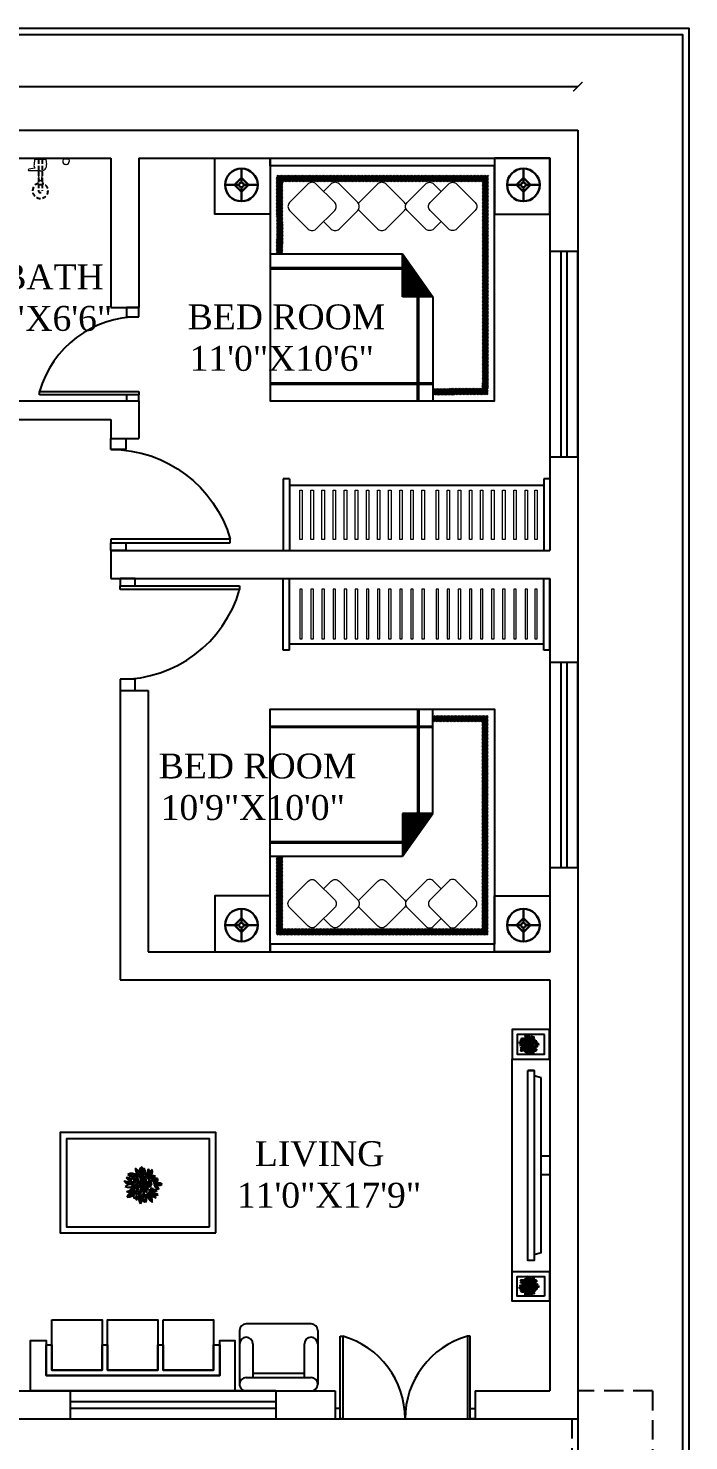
# Model space of a CAD drawing. Extents: x 96075 to 96623, y -24598 to -23897.
# Drawn here: x 96410.8 to 96622.9, y -24350.8 to -23897.1 of the extents above; entities that cross this region are included whole.
import ezdxf

# ---------------------------------------------------------------- set-up
doc = ezdxf.new("R2010")
doc.units = 0
doc.header["$LTSCALE"] = 5
doc.header["$MEASUREMENT"] = 0
doc.header["$PDMODE"] = 34
doc.linetypes.add('HIDDEN', pattern=[0.375, 0.25, -0.125])
doc.linetypes.add('HIDDEN2', pattern=[4.7625, 3.175, -1.5875])
doc.layers.get('0').update_dxf_attribs({"linetype": 'CONTINUOUS'})
doc.layers.get('DEFPOINTS').update_dxf_attribs({"linetype": 'CONTINUOUS'})
for name, color, linetype, lineweight in [('Dw', 1, 'CONTINUOUS', 13), ('HAT', 8, 'CONTINUOUS', 9), ('hat1', 251, 'CONTINUOUS', 5), ('HID', 142, 'HIDDEN', 5), ('STAIRS', 13, 'CONTINUOUS', 15), ('WALL', 24, 'CONTINUOUS', 30)]:
    doc.layers.add(name, color=color, linetype=linetype, lineweight=lineweight)
for name, color, linetype in [('FURN', 37, 'CONTINUOUS'), ('hatch', 253, 'CONTINUOUS'), ('landscape', 61, 'CONTINUOUS'), ('text', 100, 'CONTINUOUS'), ('wall-p', 142, 'CONTINUOUS'), ('WIN', 234, 'CONTINUOUS')]:
    doc.layers.add(name, color=color, linetype=linetype)
doc.styles.add('ARCH', font='')
doc.styles.get("Standard").update_dxf_attribs({"font": ''})
doc.styles.get('ARCH').set_extended_font_data('Architecture')
doc.styles.get('Standard').set_extended_font_data('Century Gothic')
doc.dimstyles.new('ELE', dxfattribs={"dimtxt": 7, "dimasz": 3, "dimexe": 0.18, "dimexo": 0.0625, "dimgap": 0.09, "dimtad": 0, "dimzin": 0, "dimdsep": 46, "dimlunit": 4, "dimtxsty": 'Standard', "dimblk": 'ARCHTICK', "dimcen": 0.09, "dimse1": 1, "dimse2": 1, "dimclrd": 256, "dimclrt": 256, "dimadec": 0, "dimazin": 0, "dimtfac": 1, "dimtofl": 0, "dimtmove": 1, "dimatfit": 3, "dimfxl": 0.18, "dimtolj": 1, "dimtzin": 0, "dimlwd": -1, "dimarcsym": 0})

# ---------------------------------------------------------------- blocks, each defined once
blk = doc.blocks.new('A$C3DF5239B')
at = {"layer": 'landscape'}
h = blk.add_hatch(dxfattribs=at)
h.set_pattern_fill('ANSI31', color=256, scale=0.05, style=0)
h.set_pattern_definition([(45, (-1.272105, -0.3054655), (-0.004419417, 0.004419417), [])])
h.paths.add_polyline_path([(-0.848, 0.384, 0.236282), (-0.952, 0.635, 0.236282)])
h.paths.add_polyline_path([(-0.918, 0.444, 0.290628), (-1.161, 0.477, 0.290628)])
h.paths.add_polyline_path([(-1.062, 0.342, 0.265719), (-1.209, 0.39, 0.265719)])
h.paths.add_polyline_path([(-1.095, 0.216, 0.21311), (-1.272, 0.303, 0.21311)])
h.paths.add_polyline_path([(-1.011, 0.201, 0.209633), (-1.134, 0.324, 0.209633)])
h.paths.add_polyline_path([(-0.96, 0.111, 0.271534), (-1.128, 0.063, 0.271534)])
h.paths.add_polyline_path([(-1.209, 0.021, 0.102488), (-1.093, 0, -0.10541), (-1.01, 0.014, 0.018052), (-0.99, 0.021, 0.194763)])
h.paths.add_polyline_path([(-1.209, -0.123, 0.361284), (-0.99, 0.012, 0.024701), (-1.01, 0.014, -0.072299), (-1.093, 0, 0.220444)])
h.paths.add_polyline_path([(-0.823, -0.189, -0.046564), (-0.836, -0.15, 0.072445), (-0.858, -0.117, 0.391074), (-0.858, -0.305, 0.229731)])
h.paths.add_polyline_path([(-0.841, -0.09, 0.067921), (-0.836, -0.15, -0.074796), (-0.823, -0.189, 0.134159), (-0.751, -0.281, 0.252904)])
h.paths.add_polyline_path([(-0.679, -0.069, 0.190107), (-0.724, -0.281, 0.190107)])
h.paths.add_polyline_path([(-0.544, -0.284, 0.314398), (-0.653, -0.046, 0.314398)])
h.paths.add_polyline_path([(-0.563, -0.055, -0.037323), (-0.519, -0.083, 0.129374), (-0.376, -0.096, 0.175406)])
h.paths.add_polyline_path([(-0.454, -0.033, 0.287265), (-0.619, 0.027, 0.287265)])
h.paths.add_polyline_path([(-0.607, 0.045, 0.245454), (-0.493, 0.063, 0.245454)])
h.paths.add_polyline_path([(-0.403, 0.015, 0.290415), (-0.49, 0.039, 0.290415)])
h.paths.add_polyline_path([(-0.352, 0.054, 0.248111), (-0.478, 0.174, 0.248111)])
h.paths.add_polyline_path([(-0.472, 0.19, 0.297781), (-0.262, 0.18, 0.297781)])
h.paths.add_polyline_path([(-0.475, 0.204, 0.549808), (-0.379, 0.339, 0.549808)])
h.paths.add_polyline_path([(-0.433, 0.399, 0.299202), (-0.605, 0.371, 0.299202)])
h.paths.add_polyline_path([(-0.613, 0.452, 0.1023), (-0.616, 0.375, 0.341288), (-0.508, 0.579, 0.152567), (-0.592, 0.504, -0.089408)])
h.paths.add_polyline_path([(-0.628, 0.432, 0.03785), (-0.613, 0.452, -0.075692), (-0.592, 0.504, 0.164666), (-0.604, 0.606, 0.298636)])
h.paths.add_polyline_path([(-0.7, 0.522, 0.243055), (-0.625, 0.342, 0.243055)])
h.paths.add_polyline_path([(-0.724, 0.624, 0.428936), (-0.751, 0.453, 0.428936)])
h.paths.add_polyline_path([(-0.781, 0.666, 0.364082), (-0.844, 0.489, 0.364082)])
h.paths.add_polyline_path([(-0.523, 0.201, 0.378763), (-0.631, 0.192, 0.378763)])
h.paths.add_polyline_path([(-0.582, 0.256, -0.032946), (-0.585, 0.241, 0.274039), (-0.481, 0.333, 0.247698)])
h.paths.add_polyline_path([(-0.742, 0.363, 0.403257), (-0.787, 0.456, 0.403257)])
h.paths.add_polyline_path([(-0.751, 0.354, 0.20419), (-0.826, 0.381, 0.20419)])
h.paths.add_polyline_path([(-0.73, 0.363, 0.302607), (-0.712, 0.429, 0.302607)])
h.paths.add_polyline_path([(-0.906, 0.303, 0.247085), (-1.071, 0.396, 0.247085)])
h.paths.add_polyline_path([(-0.96, 0.258, 0.307451), (-1.041, 0.27, 0.307451)])
h.paths.add_polyline_path([(-0.897, 0.108, 0.244188), (-0.951, 0.003, 0.244188)])
h.paths.add_polyline_path([(-0.906, 0.117, 0.243415), (-1.026, 0.159, 0.243415)])
h.paths.add_polyline_path([(-0.844, -0.063, 0.271887), (-0.866, 0.01, 0.271887)])
h.paths.add_polyline_path([(-0.754, 0.042, 0.143951), (-0.76, -0.099, 0.143951)])
h.paths.add_polyline_path([(-0.67, -0.024, 0.207976), (-0.739, 0.051, 0.207976)])
h.paths.add_polyline_path([(-0.559, 0.129, 0.302945), (-0.643, 0.159, 0.302945)])
h.paths.add_polyline_path([(-0.628, 0.108, 0.33327), (-0.676, 0.162, 0.33327)])
at = {"layer": 'STAIRS', "true_color": 0x59971c}
h = blk.add_hatch(dxfattribs=at)
h.set_pattern_fill('ANSI31', color=74, scale=0.05, style=0)
h.set_pattern_definition([(45, (-1.0710074, 0.023628), (-0.00441942, 0.00441942), [])])
h.paths.add_polyline_path([(-0.838, 0.354, 0.262138), (-0.826, 0.264, 0.262138)])
h.paths.add_polyline_path([(-0.76, 0.321, 0.44636), (-0.808, 0.237, 0.44636)])
h.paths.add_polyline_path([(-0.694, 0.369, 0.281051), (-0.736, 0.171, 0.038772), (-0.717, 0.195, -0.044717), (-0.706, 0.212, 0.211659)])
h.paths.add_polyline_path([(-0.628, 0.258, 0.203733), (-0.706, 0.212, -0.026656), (-0.717, 0.195, 0.062829), (-0.726, 0.167, 0.318582)])
h.paths.add_polyline_path([(-0.754, 0.195, 0.171467), (-0.966, 0.288, 0.171467)])
h.paths.add_polyline_path([(-0.765, 0.138, -0.001193), (-0.766, 0.139, 0.325344), (-0.858, 0.024, 0.324468)])
h.paths.add_polyline_path([(-0.765, 0.138, -0.000877), (-0.765, 0.138, 0.362272), (-0.628, 0.054, 0.362884)])
h.paths.add_polyline_path([(-0.778, 0.183, 0.259278), (-0.906, 0.138, 0.259278)])
h.paths.add_polyline_path([(-0.96, 0.216, 0.365639), (-0.894, 0.162, 0.365639)])
at = {"layer": 'landscape', "color": 88, "linetype": 'ByBlock', "true_color": 0x0b2e00}
for centre, radius, start, end in [((-1.178, 0.238), 0.156, 42.1437, 101.6667), ((-1.094, 0.495), 0.156, 222.1437, 281.6667), ((-1.066, 0.27), 0.229, 49.8506, 114.6719), ((-1.014, 0.652), 0.229, 229.8506, 294.6719), ((-0.901, 0.506), 0.203, 212.8184, 268.3343), ((-1.077, 0.193), 0.203, 32.8184, 88.3343), ((-0.649, 0.614), 0.305, 176.0096, 234.5768), ((-1.151, 0.405), 0.305, 356.0096, 49.186), ((-0.759, 0.408), 0.175, 172.8778, 216.4562), ((-0.707, 0.54), 0.146, 120.4086, 200.4312), ((-0.917, 0.615), 0.146, 300.4086, 20.4312), ((-0.82, 0.28), 0.102, 47.1077, 93.2701), ((-0.756, 0.456), 0.102, 227.1077, 273.2701), ((-0.716, 0.433), 0.0744, 161.8817, 249.7301), ((-0.812, 0.386), 0.0744, 341.8817, 69.7301), ((-0.656, 0.526), 0.119, 124.6008, 217.4658), ((-0.818, 0.552), 0.119, 304.6008, 37.4658), ((-0.671, 0.383), 0.0617, 131.0823, 198.427), ((-0.77, 0.41), 0.0617, 311.0823, 18.427), ((-0.483, 0.501), 0.16, 138.8969, 205.4069), ((-0.748, 0.538), 0.16, 318.8969, 25.4069), ((-0.43, 0.407), 0.189, 114.4303, 189.807), ((-0.694, 0.547), 0.189, 294.4303, 9.807), ((-0.497, 0.254), 0.159, 66.1459, 133.4318), ((-0.541, 0.516), 0.159, 245.4893, 312.7752), ((-1.281, 0.062), 0.242, 39.7488, 87.8702), ((-1.086, 0.458), 0.242, 219.7488, 267.8702), ((-1.105, -0.041), 0.249, 66.2552, 125.0335), ((-1.146, 0.389), 0.249, 245.6693, 304.4476), ((-1.1, -0.249), 0.291, 67.9577, 112.0423), ((-1.1, 0.292), 0.291, 247.9577, 292.0423), ((-1.019, -0.187), 0.201, 81.9405, 161.3964), ((-1.181, 0.077), 0.201, 261.9405, 341.3964), ((-1.213, 0.123), 0.216, 21.3015, 68.66), ((-0.933, 0.403), 0.216, 201.3015, 248.66), ((-1.003, -0.056), 0.173, 75.5726, 136.3385), ((-1.085, 0.231), 0.173, 255.5726, 316.3385), ((-1.01, 0.205), 0.0728, 47.3873, 115.7476), ((-0.992, 0.324), 0.0728, 227.3873, 295.7476), ((-0.9, -0.116), 0.133, 118.5878, 201.4707), ((-1.007, 0.023), 0.138, 43.3367, 98.0592), ((-0.926, 0.254), 0.138, 223.3367, 278.0592), ((-0.766, -0.092), 0.151, 133.9894, 174.6599), ((-1.017, 0.034), 0.151, 312.3809, 353.0513), ((-0.917, -0.045), 0.0752, 346.6712, 51.5788), ((-0.793, -0.007), 0.0752, 162.6051, 227.5126), ((-0.737, -0.047), 0.104, 100.7404, 152.602), ((-0.843, 0.103), 0.104, 278.3028, 330.1644), ((-0.518, -0.038), 0.249, 159.0434, 194.094), ((-0.996, -0.019), 0.249, 341.3279, 16.3785), ((-0.623, 0.082), 0.0803, 36.6262, 104.0418), ((-0.578, 0.207), 0.0803, 216.6262, 284.0418), ((-0.572, 0.136), 0.0817, 53.2772, 136.2565), ((-0.582, 0.258), 0.0817, 233.2772, 316.2565), ((-0.502, 0.307), 0.118, 159.261, 223.9723), ((-0.584, -0.134), 0.165, 37.9495, 102.0596), ((-0.488, 0.129), 0.165, 217.9495, 282.0596), ((-0.7, 0.269), 0.118, 337.7122, 42.4235), ((-0.533, -0.055), 0.125, 71.397, 126.5601), ((-0.567, 0.163), 0.125, 251.397, 306.5601), ((-0.611, 0.375), 0.137, 279.3324, 342.1699), ((-0.459, 0.199), 0.137, 99.3324, 162.1699), ((-0.465, -0.041), 0.0842, 42.1798, 106.9561), ((-0.427, 0.096), 0.0842, 222.1798, 286.9561), ((-0.384, 0.241), 0.098, 86.9965, 202.2058), ((-0.374, 0.025), 0.192, 54.1936, 122.622), ((-0.301, 0.233), 0.186, 198.5093, 254.2466), ((-0.528, -0.005), 0.186, 18.5093, 74.2466), ((-0.36, 0.346), 0.192, 232.0955, 300.5238), ((-0.47, 0.302), 0.098, 266.9965, 22.2058), ((-1.083, -0.046), 0.133, 296.5049, 19.3878), ((-0.794, -0.259), 0.195, 111.2499, 164.3738), ((-1.052, -0.025), 0.195, 291.2499, 344.3738), ((-0.756, -0.211), 0.139, 137.2817, 222.7183), ((-0.961, -0.211), 0.139, 317.2817, 42.7183), ((-0.973, -0.269), 0.223, 356.7146, 53.4855), ((-0.618, -0.102), 0.223, 176.7146, 233.4855), ((-0.431, -0.232), 0.297, 146.5506, 189.6063), ((-0.971, -0.118), 0.297, 326.5506, 9.6063), ((-0.428, -0.087), 0.229, 169.9797, 239.5558), ((-0.77, -0.244), 0.229, 349.7437, 59.3198), ((-0.355, 0.174), 0.354, 214.8518, 256.8329), ((-0.73, -0.367), 0.354, 33.7346, 75.7157), ((-0.526, -0.334), 0.282, 57.8807, 99.8189), ((-0.424, 0.182), 0.282, 237.8807, 279.8189)]:
    blk.add_arc(centre, radius, start, end, dxfattribs=at)
at = {"layer": 'landscape', "linetype": 'ByBlock'}
for centre, radius, start, end in [((-1.071, 0.321), 0.175, 354.4977, 38.0761), ((-0.836, 0.36), 0.212, 355.2839, 49.9285), ((-0.488, 0.505), 0.212, 175.2839, 229.9285), ((-0.728, 0.543), 0.349, 226.9394, 265.8583), ((-0.992, -0.059), 0.349, 46.9394, 85.8583), ((-0.959, 0.15), 0.0661, 10.523, 90.8605), ((-0.895, 0.228), 0.0661, 190.523, 270.8605), ((-1.025, 0.108), 0.128, 305.3547, 0.2444), ((-0.823, 0.004), 0.128, 125.3547, 180.2444), ((-0.802, 0.045), 0.14, 80.1717, 138.3136), ((-0.882, 0.277), 0.14, 260.1717, 318.3136), ((-0.891, 0.145), 0.125, 280.5964, 4.0524), ((-0.733, 0.018), 0.125, 98.3256, 181.7816), ((-0.752, 0.32), 0.0925, 158.2119, 216.9673), ((-0.911, 0.299), 0.0925, 338.2119, 36.9673), ((-0.746, 0.258), 0.065, 102.1635, 198.3798), ((-0.821, 0.301), 0.065, 282.1635, 18.3798), ((-0.747, 0.014), 0.126, 18.7265, 98.5819), ((-0.646, 0.179), 0.126, 198.7265, 278.5819), ((-0.552, 0.236), 0.194, 136.6356, 199.4278), ((-0.79, -0.065), 0.128, 19.0975, 66.0922), ((-0.618, 0.093), 0.128, 199.0975, 246.0922), ((-0.877, 0.305), 0.194, 316.6356, 19.4278), ((-0.741, 0.282), 0.116, 276.3902, 348.0722), ((-0.613, 0.143), 0.116, 97.3883, 169.0703), ((-0.688, 0.103), 0.0602, 4.751, 78.4779), ((-0.616, 0.167), 0.0602, 184.751, 258.4779)]:
    blk.add_arc(centre, radius, start, end, dxfattribs=at)
blk = doc.blocks.new('GT63')
at = {"ltscale": 200}
for points in [[(36445.7, -3484.2, 0.187631), (36445.5, -3483.7, -1.04326), (36444.8, -3483.6, 0.131097), (36444.5, -3483.8, -1.106848), (36444.2, -3484.4, 0.111383), (36444.3, -3484.6, -1.246265), (36444.8, -3485.1, 0.201941), (36445.1, -3485.4, 0.437869), (36445.4, -3484.8, -1.017904)], [(36454.1, -3490.4, 0.187631), (36453.9, -3490, -1.04326), (36453.2, -3489.9, 0.131097), (36453, -3490.1, -1.106848), (36452.6, -3490.7, 0.111383), (36452.8, -3490.9, -1.246265), (36453.2, -3491.4, 0.201941), (36453.5, -3491.6, 0.437869), (36453.9, -3491.1, -1.017904)], [(36438.9, -3491.8, 0.187631), (36438.7, -3491.4, -1.04326), (36438, -3491.3, 0.131097), (36437.7, -3491.5, -1.106848), (36437.4, -3492, 0.111383), (36437.5, -3492.3, -1.246265), (36438, -3492.7, 0.201941), (36438.3, -3493, 0.437869), (36438.6, -3492.5, -1.017904)], [(36446.3, -3492.1, 0.187631), (36446.1, -3491.7, -1.04326), (36445.4, -3491.6, 0.131097), (36445.2, -3491.8, -1.106848), (36444.8, -3492.4, 0.111383), (36445, -3492.6, -1.246265), (36445.4, -3493.1, 0.201941), (36445.8, -3493.4, 0.437869), (36446.1, -3492.8, -1.017904)], [(36451.1, -3499, 0.187631), (36450.9, -3498.6, -1.04326), (36450.2, -3498.4, 0.131097), (36449.9, -3498.6, -1.106848), (36449.6, -3499.2, 0.111383), (36449.7, -3499.5, -1.246265), (36450.2, -3499.9, 0.201941), (36450.5, -3500.2, 0.437869), (36450.8, -3499.7, -1.017904)]]:
    blk.add_hatch(color=2, dxfattribs=at).paths.add_polyline_path(points)
at = {"color": 1, "ltscale": 200}
for points in [[(36445.8, -3484.8, -1.677405), (36445.7, -3484.2, 0.701239), (36444.5, -3483.8, -1.482155), (36444, -3484.2, 1.336645), (36444.7, -3484.7, 1.150758)], [(36445.4, -3483.5, -1.677405), (36444.8, -3483.5, 0.701239), (36444.3, -3484.6, -1.482155), (36444.7, -3485.1, 1.336645), (36445.2, -3484.6, 1.150758)], [(36454.2, -3491.1, -1.677405), (36454.1, -3490.4, 0.701239), (36453, -3490.1, -1.482155), (36452.5, -3490.5, 1.336645), (36453.1, -3491, 1.150758)], [(36453.9, -3489.8, -1.677405), (36453.3, -3489.8, 0.701239), (36452.8, -3490.9, -1.482155), (36453.1, -3491.4, 1.336645), (36453.7, -3490.8, 1.150758)], [(36439, -3492.4, -1.677405), (36438.9, -3491.8, 0.701239), (36437.7, -3491.5, -1.482155), (36437.2, -3491.9, 1.336645), (36437.9, -3492.4, 1.150758)], [(36438.6, -3491.2, -1.677405), (36438, -3491.1, 0.701239), (36437.5, -3492.3, -1.482155), (36437.9, -3492.8, 1.336645), (36438.4, -3492.2, 1.150758)], [(36446.4, -3492.8, -1.677405), (36446.3, -3492.1, 0.701239), (36445.2, -3491.8, -1.482155), (36444.7, -3492.2, 1.336645), (36445.4, -3492.7, 1.150758)], [(36446.1, -3491.5, -1.677405), (36445.5, -3491.5, 0.701239), (36445, -3492.6, -1.482155), (36445.3, -3493.1, 1.336645), (36445.9, -3492.6, 1.150758)], [(36451.2, -3499.6, -1.677405), (36451.1, -3499, 0.701239), (36449.9, -3498.6, -1.482155), (36449.5, -3499.1, 1.336645), (36450.1, -3499.5, 1.150758)], [(36450.9, -3498.3, -1.677405), (36450.2, -3498.3, 0.701239), (36449.7, -3499.5, -1.482155), (36450.1, -3500, 1.336645), (36450.6, -3499.4, 1.150758)]]:
    blk.add_lwpolyline(points, format="xyb", close=True, dxfattribs=at)
at = {"layer": 'STAIRS', "xscale": 27.5590000000007, "yscale": 27.5590000000007, "zscale": 27.5590000000007, "rotation": 272.3745785621409}
blk.add_blockref('A$C3DF5239B', (36441.6, -3513.1), dxfattribs=at)
blk = doc.blocks.new('A$C52B978E4')
at = {"color": 1, "xscale": -0.9999980000429785, "yscale": 0.9999979999993228, "zscale": 0.9999979999999998}
blk.add_blockref('GT63', (36459, 3505.6), dxfattribs=at)
blk = doc.blocks.new('TVVVVV')
at = {"layer": 'FURN'}
for p, q in [((107191.65, -60097.21), (107191.65, -60165.49)), ((107182.35, -60103.26), (107184.53, -60102.57)), ((107184.53, -60161.87), (107184.53, -60100.84)), ((107184.53, -60100.84), (107186.65, -60100.84)), ((107186.65, -60100.84), (107186.65, -60161.87)), ((107182.35, -60103.26), (107182.35, -60159.45)), ((107179.64, -60128.33), (107182.35, -60128.33)), ((107179.64, -60128.33), (107182.35, -60128.33)), ((107182.35, -60134.38), (107179.64, -60134.38)), ((107182.35, -60134.38), (107179.64, -60134.38)), ((107182.35, -60159.45), (107184.53, -60160.14)), ((107184.53, -60161.87), (107186.65, -60161.87))]:
    blk.add_line(p, q, dxfattribs=at)
for points in [[(107179.64, -60087.74), (107191.65, -60087.74), (107191.65, -60097.21), (107179.64, -60097.21)], [(107179.64, -60087.74), (107191.65, -60087.74), (107191.65, -60097.21), (107179.64, -60097.21)], [(107181.24, -60089.34), (107190.05, -60089.34), (107190.05, -60095.61), (107181.24, -60095.61)], [(107181.24, -60089.34), (107190.05, -60089.34), (107190.05, -60095.61), (107181.24, -60095.61)], [(107186.65, -60161.87), (107184.53, -60161.87), (107184.53, -60100.84), (107186.65, -60100.84)], [(107179.64, -60174.97), (107191.65, -60174.97), (107191.65, -60165.49), (107179.64, -60165.49)], [(107179.64, -60174.97), (107191.65, -60174.97), (107191.65, -60165.49), (107179.64, -60165.49)], [(107181.24, -60173.37), (107190.05, -60173.37), (107190.05, -60167.09), (107181.24, -60167.09)], [(107181.24, -60173.37), (107190.05, -60173.37), (107190.05, -60167.09), (107181.24, -60167.09)]]:
    blk.add_lwpolyline(points, close=True, dxfattribs=at)
at = {"layer": 'FURN', "yscale": 0.2324592990771634, "zscale": 0.2324592990707606, "rotation": 270}
for p, xscale in [((107182.98, -60089.44), 0.2324592990771634), ((107182.98, -60089.44), 0.2324592990771634), ((107182.98, -60173.27), -0.2324592990917154), ((107182.98, -60173.27), -0.2324592990917154)]:
    blk.add_blockref('A$C52B978E4', p, dxfattribs=dict(at, xscale=xscale))
blk = doc.blocks.new('UK')
at = {"layer": 'WIN'}
for p, q in [((48349.18, -8198.34), (48349.18, -8202.34)), ((48352.18, -8198.34), (48349.18, -8198.34)), ((48349.18, -8198.34), (48349.18, -8202.19)), ((48352.18, -8202.34), (48352.18, -8198.34)), ((48376.18, -8230.28), (48376.18, -8198.34)), ((48376.18, -8198.34), (48377.18, -8198.34)), ((48377.18, -8198.34), (48377.18, -8230.28)), ((48379.18, -8198.34), (48377.18, -8198.34)), ((48377.18, -8198.34), (48377.18, -8202.34)), ((48379.18, -8202.34), (48379.18, -8198.34)), ((48349.18, -8202.34), (48352.18, -8202.34)), ((48377.18, -8202.34), (48379.18, -8202.34)), ((48377.18, -8230.28), (48376.18, -8230.28))]:
    blk.add_line(p, q, dxfattribs=at)
blk.add_arc((48385.31, -8198.43), 33.14, 179.8434, 254.0073, dxfattribs=at)
blk = doc.blocks.new('hower2')
at = {"layer": 'Dw', "color": 36}
for p, q in [((-5.52, -0.14), (-5.58, 0.34)), ((-5.03, 0.96), (-4.9, 0.96)), ((-4.42, -0.14), (-4.36, 0.34)), ((-1.1, 0), (-1.22, 0.96)), ((-1.1, 0), (1.1, 0)), ((-0.95, 0), (-0.95, -0.28)), ((0.13, 2.2), (-0.13, 2.2)), ((0, 2.2), (2.2, 2.2)), ((0.95, 0), (0.95, -0.28)), ((1.08, 1.65), (2.2, 1.83)), ((1.1, 0), (1.22, 0.96)), ((4.42, -0.14), (4.36, 0.34)), ((5.03, 0.96), (4.9, 0.96)), ((5.52, -0.14), (5.58, 0.34)), ((-4.42, -0.14), (-5.52, -0.14)), ((-5.44, -0.14), (-5.44, -0.28)), ((-4.49, -0.14), (-4.49, -0.28)), ((-0.95, -0.28), (0.95, -0.28)), ((4.42, -0.14), (5.52, -0.14)), ((4.49, -0.14), (4.49, -0.28)), ((5.44, -0.14), (5.44, -0.28))]:
    blk.add_line(p, q, dxfattribs=at)
for centre, radius, start, end in [((-5.03, 0.41), 0.55, 90, 187.125), ((-4.9, 0.41), 0.55, 352.875, 90), ((-0.13, 1.1), 1.1, 90, 187.125), ((0.13, 1.1), 1.1, 352.875, 30), ((2.18, 2.02), 0.185, 275.9359, 84.0641), ((4.9, 0.41), 0.55, 90, 187.125), ((5.03, 0.41), 0.55, 352.875, 90)]:
    blk.add_arc(centre, radius, start, end, dxfattribs=at)
at = {"layer": 'HAT', "color": 36}
for p, q in [((-0.28, 3.85), (-0.45, 2.15)), ((0.39, 2.2), (0.28, 3.85))]:
    blk.add_line(p, q, dxfattribs=at)
for radius, start, end in [(0.332, 330.5295, 207.5967), (0.277, 6.8736, 173.1264)]:
    blk.add_arc((0, 3.82), radius, start, end, dxfattribs=at)
at = {"layer": 'hatch', "color": 36, "linetype": 'HIDDEN2', "ltscale": 0.05}
for p, q in [((-0.38, 0), (-0.38, 6.04)), ((0.38, 0), (0.38, 6.04))]:
    blk.add_line(p, q, dxfattribs=at)
at = {"layer": 'hatch', "color": 36, "linetype": 'HIDDEN2'}
blk.add_line((-0.38, 4.88), (0.38, 4.88), dxfattribs=at)
at = {"layer": 'hatch', "color": 36, "linetype": 'HIDDEN2', "ltscale": 0.05}
for radius, start, end in [(1.5, 284.4775, 255.5225), (0.375, 0, 180)]:
    blk.add_arc((0, 6.04), radius, start, end, dxfattribs=at)
blk = doc.blocks.new('YU')
at = {"layer": 'WIN'}
for p, q in [((62797.05, -11896.7), (62797.05, -11868.3)), ((62797.05, -11868.3), (62797.94, -11868.3)), ((62797.94, -11868.3), (62797.94, -11896.7)), ((62840.62, -11868.3), (62840.62, -11896.7)), ((62841.51, -11868.3), (62840.62, -11868.3)), ((62841.51, -11896.7), (62841.51, -11868.3)), ((62795.28, -11893.14), (62795.28, -11896.7)), ((62797.05, -11893.14), (62795.28, -11893.14)), ((62795.28, -11896.7), (62797.05, -11896.7)), ((62797.05, -11896.7), (62797.05, -11893.14)), ((62797.94, -11896.7), (62797.05, -11896.7)), ((62840.62, -11896.7), (62841.51, -11896.7)), ((62841.51, -11896.7), (62841.51, -11893.14)), ((62841.51, -11893.14), (62843.28, -11893.14)), ((62843.28, -11896.7), (62841.51, -11896.7)), ((62843.28, -11893.14), (62843.28, -11896.7))]:
    blk.add_line(p, q, dxfattribs=at)
for centre, start, end in [((62789.83, -11896.62), 359.8434, 74.0073), ((62848.74, -11896.62), 105.9927, 180.1566)]:
    blk.add_arc(centre, 29.45, start, end, dxfattribs=at)
blk = doc.blocks.new('FTF7')
at = {"layer": 'wall-p', "linetype": 'HIDDEN2', "ltscale": 24}
for p, q in [((85404.35, -29749.2), (85395.35, -29749.2)), ((85404.35, -29815.2), (85395.35, -29815.2))]:
    blk.add_line(p, q, dxfattribs=at)
at = {"layer": 'WIN', "linetype": 'HIDDEN2', "ltscale": 24}
for p, q in [((85395.35, -29749.2), (85395.35, -29815.2)), ((85398.85, -29749.2), (85398.85, -29815.2)), ((85400.85, -29815.2), (85400.85, -29749.2)), ((85404.35, -29815.2), (85404.35, -29749.2))]:
    blk.add_line(p, q, dxfattribs=at)
blk = doc.blocks.new('Lamp - Table')
at = {"linetype": 'Continuous'}
for p, q in [((0, 7), (0, 1)), ((-1, 0), (-7, 0)), ((0, 3), (-3, 0)), ((-3, 0), (0, -3)), ((3, 0), (0, 3)), ((0, -3), (3, 0)), ((1, 0), (7, 0)), ((0, -1), (0, -7))]:
    blk.add_line(p, q, dxfattribs=at)
for radius in [7, 1]:
    blk.add_circle((0, 0), radius, dxfattribs=at)
blk = doc.blocks.new('bbed')
at = {"layer": 'hatch'}
h = blk.add_hatch(dxfattribs=at)
h.set_pattern_fill('ANSI31', color=256, scale=0.1, angle=270, style=0)
h.set_pattern_definition([(315, (72586.35846, -50118.95987), (-0.224506403, -0.224506403), [])])
h.paths.add_polyline_path([(95923.8, -64900.59), (95923.8, -64923.84), (95921.8, -64923.84), (95921.8, -64898.59), (95989.8, -64898.59), (95989.8, -64969.09), (95972, -64969.09), (95972, -64967.09), (95987.8, -64967.09), (95987.8, -64900.59)])
at = {"layer": 'hatch', "lineweight": 9}
h = blk.add_hatch(dxfattribs=at)
h.set_pattern_fill('ANSI31', color=256, scale=2.5, angle=-90, style=0)
h.set_pattern_definition([(315, (-153331.57523, -173935.3969), (-0.22097086912, -0.22097086912), [])])
h.paths.add_polyline_path([(95962.3, -64923.84), (95962.3, -64937.6), (95972, -64937.6)])
at = {"layer": 'FURN'}
for points in [[(95919.8, -64911.09), (95902, -64911.09), (95902, -64893.09), (95919.8, -64893.09)], [(95919.8, -64893.09), (95991.8, -64893.09), (95991.8, -64895.59), (95919.8, -64895.59)], [(95991.8, -64911.09), (96009.6, -64911.09), (96009.6, -64893.09), (95991.8, -64893.09)]]:
    blk.add_lwpolyline(points, close=True, dxfattribs=at)
blk.add_lwpolyline([(95919.8, -64895.59), (95919.8, -64971.09), (95991.8, -64971.09), (95991.8, -64895.59)], dxfattribs=at)
at = {"layer": 'HAT', "lineweight": 9, "ltscale": 8}
for p, q in [((95919.8, -64928.1), (95962.3, -64928.1)), ((95919.8, -64928.3), (95962.3, -64928.3)), ((95919.8, -64928.5), (95962.3, -64928.5)), ((95919.8, -64928.7), (95962.3, -64928.7)), ((95966.99, -64971.09), (95966.99, -64937.6)), ((95967.19, -64971.09), (95967.19, -64937.6)), ((95967.39, -64971.09), (95967.39, -64937.6)), ((95967.59, -64971.09), (95967.59, -64937.6)), ((95919.8, -64965.18), (95972, -64965.18)), ((95919.8, -64965.38), (95972, -64965.38)), ((95919.8, -64965.58), (95972, -64965.58)), ((95919.8, -64965.78), (95972, -64965.78))]:
    blk.add_line(p, q, dxfattribs=at)
at = {"layer": 'hatch'}
for p, q in [((95919.8, -64923.84), (95962.3, -64923.84)), ((95962.3, -64937.6), (95962.3, -64923.84)), ((95962.3, -64923.84), (95972, -64937.6)), ((95972, -64937.6), (95962.3, -64937.6)), ((95972, -64937.6), (95972, -64971.09))]:
    blk.add_line(p, q, dxfattribs=at)
at = {"layer": 'HID', "linetype": 'ByBlock', "ltscale": 8}
for points in [[(95934.47, -64915.86), (95940.47, -64909.86, 0.414214), (95940.47, -64907.37), (95934.47, -64901.37, 0.414214), (95931.99, -64901.37), (95925.98, -64907.37, 0.414214), (95925.98, -64909.86), (95931.99, -64915.86, 0.414214)], [(95977.12, -64915.86), (95971.12, -64909.86, -0.414214), (95971.12, -64907.37), (95977.12, -64901.37, -0.414214), (95979.61, -64901.37), (95985.61, -64907.37, -0.414214), (95985.61, -64909.86), (95979.61, -64915.86, -0.414214)]]:
    blk.add_lwpolyline(points, format="xyb", close=True, dxfattribs=at)
for points in [[(95936.92, -64913.4), (95939.38, -64915.86, 0.414214), (95941.86, -64915.86), (95947.86, -64909.86, 0.414214), (95947.86, -64907.37), (95941.86, -64901.37, 0.414214), (95939.38, -64901.37), (95936.92, -64903.82)], [(95963.3, -64908.08, 0.119604), (95962.87, -64907.37), (95956.87, -64901.37, 0.414214), (95954.38, -64901.37), (95948.38, -64907.37, 0.059708), (95948.12, -64907.7)], [(95974.67, -64913.4), (95972.21, -64915.86, -0.414214), (95969.73, -64915.86), (95963.73, -64909.86, -0.414214), (95963.73, -64907.37), (95969.73, -64901.37, -0.414214), (95972.21, -64901.37), (95974.67, -64903.82)], [(95948.12, -64909.53, 0.059708), (95948.38, -64909.86), (95954.38, -64915.86, 0.414214), (95956.87, -64915.86), (95962.87, -64909.86, 0.119604), (95963.3, -64909.15, 0.119604)]]:
    blk.add_lwpolyline(points, format="xyb", dxfattribs=at)
at = {"ltscale": 8, "xscale": 0.75, "yscale": 0.75, "zscale": 0.75}
blk.add_blockref('Lamp - Table', (95910.52, -64901.7), dxfattribs=at)
at = {"ltscale": 8, "extrusion": (0, 0, -1), "xscale": 0.75, "yscale": 0.75, "zscale": -0.75}
blk.add_blockref('Lamp - Table', (-96001.07, -64901.7), dxfattribs=at)
blk = doc.blocks.new('guuh')
at = {"layer": 'FURN'}
for p, q in [((83293.6, -29547.58), (83270.6, -29547.58)), ((83293.6, -29549.58), (83293.6, -29547.58)), ((83293.6, -29549.58), (83270.6, -29549.58)), ((83291.6, -29549.58), (83291.6, -29631.26)), ((83293.6, -29631.26), (83270.6, -29631.26)), ((83293.6, -29633.26), (83270.6, -29633.26)), ((83293.6, -29633.26), (83293.6, -29631.26))]:
    blk.add_line(p, q, dxfattribs=at)
at = {"layer": 'HID', "color": 245, "linetype": 'ByBlock', "ltscale": 10}
for points in [[(83274.09, -29553.73), (83274.1, -29552.93), (83289.99, -29552.93), (83289.98, -29553.73)], [(83274.09, -29557.29), (83274.1, -29556.5), (83289.99, -29556.5), (83289.98, -29557.29)], [(83274.09, -29560.86), (83274.1, -29560.06), (83289.99, -29560.06), (83289.98, -29560.86)], [(83274.09, -29564.43), (83274.1, -29563.63), (83289.99, -29563.63), (83289.98, -29564.43)], [(83274.09, -29567.99), (83274.1, -29567.2), (83289.99, -29567.2), (83289.98, -29567.99)], [(83274.09, -29571.56), (83274.1, -29570.76), (83289.99, -29570.76), (83289.98, -29571.56)], [(83274.09, -29575.12), (83274.1, -29574.33), (83289.99, -29574.33), (83289.98, -29575.12)], [(83274.09, -29578.69), (83274.1, -29577.9), (83289.99, -29577.9), (83289.98, -29578.69)], [(83274.09, -29582.26), (83274.1, -29581.46), (83289.99, -29581.46), (83289.98, -29582.26)], [(83274.09, -29585.82), (83274.1, -29585.03), (83289.99, -29585.03), (83289.98, -29585.82)], [(83274.09, -29589.39), (83274.1, -29588.59), (83289.99, -29588.59), (83289.98, -29589.39)], [(83274.09, -29592.96), (83274.1, -29592.16), (83289.99, -29592.16), (83289.98, -29592.96)], [(83274.09, -29597.49), (83274.1, -29596.69), (83289.99, -29596.69), (83289.98, -29597.49)], [(83274.09, -29601.05), (83274.1, -29600.26), (83289.99, -29600.26), (83289.98, -29601.05)], [(83274.09, -29604.62), (83274.1, -29603.82), (83289.99, -29603.82), (83289.98, -29604.62)], [(83274.09, -29608.18), (83274.1, -29607.39), (83289.99, -29607.39), (83289.98, -29608.18)], [(83274.09, -29611.75), (83274.1, -29610.95), (83289.99, -29610.95), (83289.98, -29611.75)], [(83274.09, -29615.32), (83274.1, -29614.52), (83289.99, -29614.52), (83289.98, -29615.32)], [(83274.09, -29618.88), (83274.1, -29618.09), (83289.99, -29618.09), (83289.98, -29618.88)], [(83274.09, -29622.45), (83274.1, -29621.65), (83289.99, -29621.65), (83289.98, -29622.45)], [(83274.09, -29626.07), (83274.1, -29625.28), (83289.99, -29625.28), (83289.98, -29626.07)], [(83274.09, -29629.21), (83274.1, -29628.41), (83289.99, -29628.41), (83289.98, -29629.21)]]:
    blk.add_lwpolyline(points, close=True, dxfattribs=at)
blk = doc.blocks.new('10210')
at = {"layer": 'FURN'}
for points in [[(73434.07, -28745.45), (73416.07, -28745.45), (73416.07, -28763.45), (73434.07, -28763.45)], [(73453.96, -28763.45), (73453.96, -28745.45), (73435.96, -28745.45), (73435.96, -28763.45)], [(73473.86, -28745.45), (73455.86, -28745.45), (73455.86, -28763.45), (73473.86, -28763.45)], [(73475.89, -28765.37), (73413.88, -28765.37), (73413.88, -28752.88), (73408.48, -28752.88), (73408.48, -28770.88), (73481.39, -28770.88), (73481.39, -28752.88), (73475.89, -28752.88)], [(73475.89, -28754.42), (73473.86, -28754.42), (73473.86, -28763.45), (73455.86, -28763.45), (73455.86, -28754.42), (73453.96, -28754.42), (73453.96, -28763.45), (73435.96, -28763.45), (73435.96, -28754.42), (73434.07, -28754.42), (73434.07, -28763.45), (73416.07, -28763.45), (73416.07, -28754.42), (73413.88, -28754.42), (73413.88, -28765.37), (73475.89, -28765.37)]]:
    blk.add_lwpolyline(points, close=True, dxfattribs=at)
blk = doc.blocks.new('1S')
at = {"layer": 'FURN'}
for p, q in [((2521.72, -2097.33), (2527.72, -2097.33)), ((2527.72, -2097.33), (2545.72, -2097.33)), ((2545.72, -2097.01), (2545.72, -2097.01)), ((2545.72, -2097.33), (2545.72, -2097.33)), ((2518.72, -2100.33), (2518.72, -2129.33)), ((2524.72, -2100.33), (2524.72, -2100.33)), ((2542.72, -2103.33), (2527.72, -2103.33)), ((2540.72, -2126.33), (2540.72, -2103.33)), ((2542.72, -2129.33), (2542.72, -2100.33)), ((2548.72, -2129.33), (2548.72, -2100.33)), ((2527.72, -2126.33), (2540.72, -2126.33)), ((2527.72, -2126.33), (2542.72, -2126.33)), ((2521.72, -2132.33), (2527.72, -2132.33)), ((2524.72, -2129.33), (2524.72, -2129.33)), ((2527.72, -2132.33), (2545.72, -2132.33)), ((2545.72, -2132.33), (2545.72, -2132.33))]:
    blk.add_line(p, q, dxfattribs=at)
for centre, start, end in [((2521.72, -2100.33), 90, 180), ((2527.72, -2100.33), 90, 180), ((2545.72, -2100.33), 90, 180), ((2545.72, -2100.33), 0, 90), ((2527.72, -2100.33), 180, 270), ((2527.72, -2129.33), 90, 180), ((2521.72, -2129.33), 180, 270), ((2527.72, -2129.33), 180, 270), ((2545.72, -2129.33), 180, 270), ((2545.72, -2129.33), 270, 0)]:
    blk.add_arc(centre, 3, start, end, dxfattribs=at)
blk = doc.blocks.new('_ArchTick')
at = {"layer": 'WALL', "color": 0, "const_width": 0.15}
blk.add_lwpolyline([(-0.5, -0.5), (0.5, 0.5)], dxfattribs=at)
blk = doc.blocks.new('*D990')
at = {"layer": 'DEFPOINTS', "color": 0, "ltscale": 5, "transparency": 16777216}
for p in [(96587.31, -23915.86), (96149.31, -23929.81), (96587.31, -23929.81)]:
    blk.add_point(p, dxfattribs=at)
at = {"layer": 'wall-p', "color": 1, "ltscale": 5, "transparency": 16777216}
for p, q in [((96149.31, -23915.86), (96351.06, -23915.86)), ((96587.31, -23915.86), (96385.57, -23915.86))]:
    blk.add_line(p, q, dxfattribs=at)
at = {"layer": 'wall-p', "color": 1, "ltscale": 5, "transparency": 16777216, "xscale": 3, "yscale": 3, "zscale": 3, "rotation": 180}
blk.add_blockref('_ArchTick', (96149.31, -23915.86), dxfattribs=at)
at = {"layer": 'wall-p', "color": 1, "ltscale": 5, "transparency": 16777216, "xscale": 3, "yscale": 3, "zscale": 3}
blk.add_blockref('_ArchTick', (96587.31, -23915.86), dxfattribs=at)
at = {"layer": 'wall-p', "ltscale": 5, "transparency": 16777216, "insert": (96368.31, -23915.86), "char_height": 7, "attachment_point": 5}
blk.add_mtext('\\A1;36\'-6"', dxfattribs=at)

msp = doc.modelspace()

# ---------------------------------------------------------------- linework, layer by layer
at = {"layer": 'FURN'}
for points in [[(96470.978, -24284.066), (96470.978, -24251.84), (96421.059, -24251.84), (96421.059, -24284.066)], [(96468.978, -24282.066), (96468.978, -24253.84), (96423.059, -24253.84), (96423.059, -24282.066)]]:
    msp.add_lwpolyline(points, close=True, dxfattribs=at)
at = {"layer": 'wall-p', "ltscale": 5}
for p, q in [((96149.312, -23929.815), (96587.312, -23929.815)), ((96587.312, -23929.815), (96587.312, -24343.815)), ((96377.312, -23938.815), (96437.312, -23938.815)), ((96437.312, -23938.815), (96437.312, -23986.815)), ((96446.312, -23938.815), (96578.312, -23938.815)), ((96446.312, -23938.815), (96446.312, -23986.815)), ((96578.312, -23938.815), (96578.312, -24064.815)), ((96437.312, -23986.815), (96446.312, -23986.815)), ((96377.312, -24016.815), (96446.312, -24016.815)), ((96446.312, -24016.815), (96446.312, -24028.815)), ((96341.312, -24022.815), (96437.312, -24022.815)), ((96437.312, -24022.815), (96437.312, -24028.815)), ((96437.312, -24028.815), (96446.312, -24028.815)), ((96437.312, -24064.815), (96578.312, -24064.815)), ((96437.312, -24064.815), (96437.312, -24073.815)), ((96437.312, -24073.815), (96578.312, -24073.815)), ((96578.312, -24073.815), (96578.312, -24082.815)), ((96578.312, -24073.815), (96578.312, -24193.815)), ((96440.312, -24109.815), (96449.312, -24109.815)), ((96440.312, -24109.815), (96440.312, -24202.815)), ((96449.312, -24109.815), (96449.312, -24193.815)), ((96449.312, -24193.815), (96578.312, -24193.815)), ((96440.312, -24202.815), (96578.312, -24202.815)), ((96578.312, -24202.815), (96578.312, -24217.815)), ((96578.312, -24202.815), (96578.312, -24334.815)), ((96365.312, -24334.815), (96509.312, -24334.815)), ((96509.312, -24334.815), (96509.312, -24343.815)), ((96554.312, -24334.815), (96578.312, -24334.815)), ((96554.312, -24334.815), (96554.312, -24343.815)), ((96206.312, -24343.815), (96587.312, -24343.815))]:
    msp.add_line(p, q, dxfattribs=at)
at = {"layer": 'wall-p', "linetype": 'HIDDEN2', "ltscale": 24}
for p, q in [((96424.258, -24334.815), (96424.258, -24343.815)), ((96490.258, -24334.815), (96490.258, -24343.815))]:
    msp.add_line(p, q, dxfattribs=at)
at = {"layer": 'wall-p', "color": 1, "linetype": 'HIDDEN', "ltscale": 5}
msp.add_line((96611.312, -24334.815), (96587.312, -24334.815), dxfattribs=at)
at = {"layer": 'wall-p', "color": 5, "linetype": 'HIDDEN', "ltscale": 5}
msp.add_line((96585.312, -24343.815), (96585.312, -24403.815), dxfattribs=at)
at = {"layer": 'wall-p', "color": 1, "ltscale": 5}
msp.add_line((96587.312, -24343.815), (96587.312, -24403.815), dxfattribs=at)
for points in [[(96074.619, -23897.081), (96622.904, -23897.081), (96622.904, -24598.052), (96074.619, -24598.052)], [(96076.619, -23899.081), (96620.904, -23899.081), (96620.904, -24596.052), (96076.619, -24596.052)]]:
    msp.add_lwpolyline(points, close=True, dxfattribs=at)
at = {"layer": 'wall-p', "color": 1, "linetype": 'HIDDEN', "ltscale": 5}
msp.add_lwpolyline([(96611.312, -24334.815), (96611.312, -24427.815), (96440.312, -24427.815), (96440.312, -24463.815), (96206.312, -24463.815), (96206.312, -24343.815)], dxfattribs=at)
at = {"layer": 'WIN', "linetype": 'HIDDEN2', "ltscale": 24}
for p, q in [((96490.258, -24334.815), (96424.258, -24334.815)), ((96490.258, -24338.315), (96424.258, -24338.315)), ((96424.258, -24340.315), (96490.258, -24340.315)), ((96424.258, -24343.815), (96490.258, -24343.815))]:
    msp.add_line(p, q, dxfattribs=at)

# ---------------------------------------------------------------- block references
at = {"color": 7, "xscale": -0.4380175800033613, "yscale": 0.4380175800033613, "zscale": 0.4380175799997235, "rotation": 90}
msp.add_blockref('A$C52B978E4', (96453.744, -24262.81), dxfattribs=at)
at = {"layer": 'FURN', "xscale": 0.7182000000029805, "yscale": 0.7182000000029805, "zscale": 0.7182, "rotation": 270}
msp.add_blockref('1S', (98010.064, -22504.323), dxfattribs=at)
at = {"layer": 'hat1', "lineweight": 0, "ltscale": 5, "xscale": 1.655999999991308, "yscale": 1.655999999991308, "zscale": 1.655999999991308, "rotation": 180}
msp.add_blockref('hower2', (96414.649, -23939.27), dxfattribs=at)
at = {"layer": 'WALL', "color": 142}
msp.add_blockref('bbed', (568.716, 40954.279), dxfattribs=at)
at = {"layer": 'WALL', "color": 142, "xscale": -1, "rotation": 180}
msp.add_blockref('bbed', (568.716, -89086.909), dxfattribs=at)
at = {"layer": 'WALL', "color": 24, "xscale": -0.8999999999941792, "yscale": 0.8999999999941792, "zscale": 0.9}
msp.add_blockref('10210', (162544.782, 1558.975), dxfattribs=at)
at = {"layer": 'wall-p'}
for p in [(11182.965, 5780.38), (11182.965, 5648.38)]:
    msp.add_blockref('FTF7', p, dxfattribs=at)
at = {"layer": 'wall-p', "color": 22, "linetype": 'Continuous', "rotation": 270.0000000013456}
msp.add_blockref('UK', (104644.651, 24362.361), dxfattribs=at)
at = {"layer": 'wall-p', "color": 22, "linetype": 'Continuous', "yscale": 1.199999999997088, "zscale": 1.199999999999999}
for p, xscale, rotation in [((86599.305, 33990.196), -1.199999999997088, 89.99999999987674), ((86602.305, -82128.825), 1.199999999997088, 90.00000000012325)]:
    msp.add_blockref('UK', p, dxfattribs=dict(at, xscale=xscale, rotation=rotation))
at = {"layer": 'wall-p'}
for name, p, rotation in [('guuh', (66945.049, -107335.414), 89.99999999999999), ('TVVVVV', (203757.833, -84393.713), 180)]:
    msp.add_blockref(name, p, dxfattribs=dict(at, rotation=rotation))
at = {"layer": 'wall-p', "xscale": -1, "rotation": 90}
msp.add_blockref('guuh', (66945.049, 59196.785), dxfattribs=at)
at = {"layer": 'wall-p', "xscale": 0.9374731305924264, "yscale": 0.9374731305924264, "zscale": 0.9374731305924264}
msp.add_blockref('YU', (37640.424, -13190.982), dxfattribs=at)

# ---------------------------------------------------------------- texts
at = {"layer": 'text', "color": 7, "char_height": 8, "width": 256.17204, "attachment_point": 8, "style": 'ARCH'}
for s, insert in [('{\\fTimes New Roman|b0|i0|c0|p18;        A.BATH      \\P         5\'0"X6\'6"}', (96400.609, -23994.405)), ('{\\fTimes New Roman|b0|i0|c0|p18;          BED ROOM       \\P         11\'0"X10\'6"}', (96478.603, -24007.244)), ('{\\fTimes New Roman|b0|i0|c0|p18;          BED ROOM       \\P         10\'9"X10\'0"}', (96469.301, -24151.524)), ('\\pt152;{\\fTimes New Roman|b0|i0|c0|p18;       LIVING       \\P\\ptz;         11\'0"X17\'9"}', (96493.781, -24276.061))]:
    msp.add_mtext(s, dxfattribs=dict(at, insert=insert))

# ---------------------------------------------------------------- dimensions: what is measured, and where the dimension line sits
at = {"layer": 'wall-p', "ltscale": 5}
dim = msp.add_linear_dim(base=(96587.312, -23915.859), p1=(96149.312, -23929.815), p2=(96587.312, -23929.815), dimstyle='ELE', override={"dimclrd": 1, "dimfxlon": 1}, dxfattribs=at)
dim.commit()
dim.dimension.update_dxf_attribs({"geometry": '*D990', "text_midpoint": (96368.312, -23915.859)})

doc.saveas('drawing.dxf')
